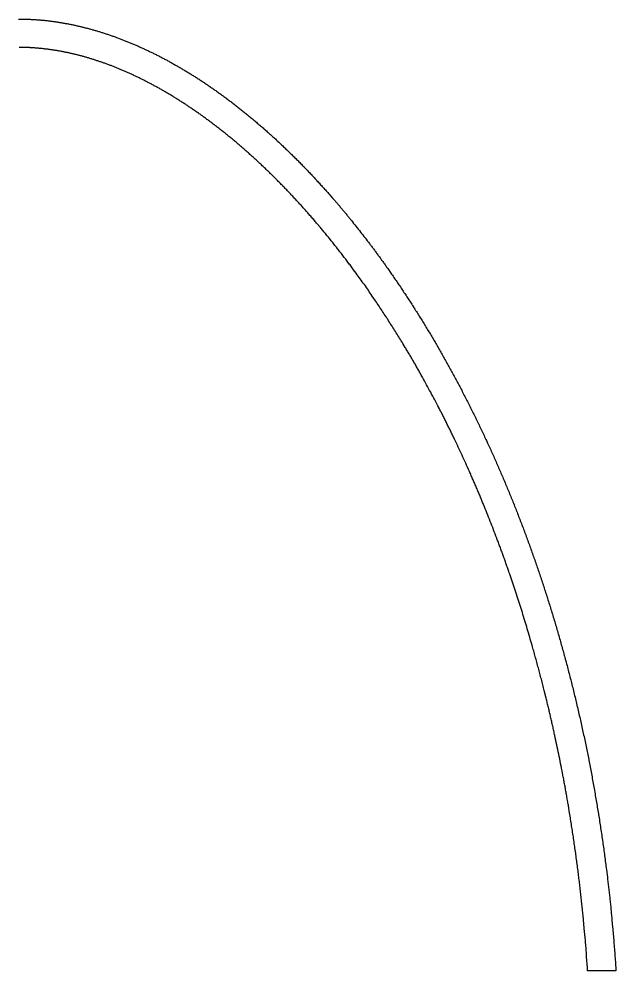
# Model space of a CAD drawing. Extents: x -7325 to -371, y -3238 to 133.
# Drawn here: x -2847 to -2691.4, y -303.9 to -55.8 of the extents above; entities that cross this region are included whole.
import ezdxf

# ---------------------------------------------------------------- set-up
doc = ezdxf.new("R2010")
doc.units = 0
doc.header["$MEASUREMENT"] = 0
doc.layers.add('NAILERS', color=7, linetype='CONTINUOUS')

msp = doc.modelspace()

# ---------------------------------------------------------------- linework, layer by layer
at = {"layer": 'NAILERS'}
msp.add_lwpolyline([(-2847.14, -55.78), (-2846.9, -55.78), (-2846.67, -55.78), (-2846.43, -55.78), (-2846.2, -55.78), (-2845.96, -55.79), (-2845.73, -55.79), (-2845.49, -55.8), (-2845.3, -55.8), (-2845.08, -55.81), (-2844.87, -55.82), (-2844.66, -55.82), (-2844.45, -55.83), (-2844.24, -55.84), (-2844.03, -55.85), (-2843.81, -55.86), (-2843.6, -55.87), (-2843.39, -55.88), (-2843.18, -55.89), (-2842.97, -55.91), (-2842.76, -55.92), (-2842.55, -55.93), (-2842.34, -55.95), (-2842.12, -55.97), (-2841.91, -55.98), (-2841.7, -56), (-2841.49, -56.02), (-2841.28, -56.03), (-2841.07, -56.05), (-2840.86, -56.07), (-2840.65, -56.09), (-2840.44, -56.11), (-2840.23, -56.14), (-2840.02, -56.16), (-2839.81, -56.18), (-2839.6, -56.2), (-2839.39, -56.23), (-2839.18, -56.25), (-2838.97, -56.28), (-2838.76, -56.3), (-2838.55, -56.33), (-2838.52, -56.33), (-2838.31, -56.36), (-2838.1, -56.39), (-2837.89, -56.42), (-2837.67, -56.45), (-2837.46, -56.48), (-2837.25, -56.51), (-2837.04, -56.54), (-2836.83, -56.58), (-2836.61, -56.61), (-2836.4, -56.64), (-2836.19, -56.68), (-2835.98, -56.71), (-2835.77, -56.75), (-2835.56, -56.78), (-2835.35, -56.82), (-2835.14, -56.86), (-2835.11, -56.86), (-2834.9, -56.9), (-2834.68, -56.94), (-2834.47, -56.98), (-2834.26, -57.02), (-2834.04, -57.06), (-2833.83, -57.1), (-2833.62, -57.15), (-2833.4, -57.19), (-2833.19, -57.23), (-2832.98, -57.28), (-2832.76, -57.32), (-2832.55, -57.37), (-2832.34, -57.41), (-2832.13, -57.46), (-2831.92, -57.51), (-2831.7, -57.56), (-2831.68, -57.56), (-2831.46, -57.61), (-2831.25, -57.66), (-2831.03, -57.71), (-2830.82, -57.76), (-2830.6, -57.81), (-2830.39, -57.87), (-2830.17, -57.92), (-2829.96, -57.97), (-2829.75, -58.03), (-2829.53, -58.08), (-2829.32, -58.14), (-2829.1, -58.19), (-2828.89, -58.25), (-2828.68, -58.31), (-2828.47, -58.37), (-2828.25, -58.42), (-2828.22, -58.43), (-2828.01, -58.49), (-2827.79, -58.55), (-2827.58, -58.61), (-2827.36, -58.68), (-2827.15, -58.74), (-2826.93, -58.8), (-2826.71, -58.86), (-2826.5, -58.93), (-2826.28, -58.99), (-2826.07, -59.06), (-2825.86, -59.12), (-2825.64, -59.19), (-2825.43, -59.26), (-2825.21, -59.33), (-2825, -59.39), (-2824.79, -59.46), (-2824.76, -59.47), (-2824.54, -59.54), (-2824.32, -59.61), (-2824.11, -59.68), (-2823.89, -59.76), (-2823.67, -59.83), (-2823.46, -59.9), (-2823.24, -59.98), (-2823.03, -60.05), (-2822.81, -60.13), (-2822.59, -60.2), (-2822.38, -60.28), (-2822.16, -60.35), (-2821.95, -60.43), (-2821.74, -60.51), (-2821.52, -60.59), (-2821.31, -60.67), (-2821.28, -60.68), (-2821.06, -60.76), (-2820.84, -60.84), (-2820.62, -60.92), (-2820.41, -61.01), (-2820.19, -61.09), (-2819.97, -61.17), (-2819.76, -61.26), (-2819.54, -61.34), (-2819.32, -61.43), (-2819.11, -61.51), (-2818.89, -61.6), (-2818.68, -61.69), (-2818.46, -61.77), (-2818.25, -61.86), (-2818.03, -61.95), (-2817.82, -62.04), (-2817.79, -62.05), (-2817.57, -62.14), (-2817.35, -62.23), (-2817.13, -62.33), (-2816.91, -62.42), (-2816.7, -62.51), (-2816.48, -62.61), (-2816.26, -62.7), (-2816.05, -62.8), (-2815.83, -62.89), (-2815.61, -62.99), (-2815.4, -63.08), (-2815.18, -63.18), (-2814.96, -63.28), (-2814.75, -63.38), (-2814.53, -63.48), (-2814.32, -63.57), (-2814.29, -63.59), (-2814.07, -63.69), (-2813.85, -63.79), (-2813.63, -63.9), (-2813.41, -64), (-2813.2, -64.1), (-2812.98, -64.21), (-2812.76, -64.31), (-2812.54, -64.42), (-2812.33, -64.52), (-2812.11, -64.63), (-2811.9, -64.73), (-2811.68, -64.84), (-2811.46, -64.95), (-2811.25, -65.06), (-2811.03, -65.16), (-2810.82, -65.27), (-2810.78, -65.29), (-2810.57, -65.4), (-2810.35, -65.51), (-2810.13, -65.63), (-2809.91, -65.74), (-2809.69, -65.85), (-2809.48, -65.97), (-2809.26, -66.08), (-2809.04, -66.2), (-2808.82, -66.31), (-2808.61, -66.43), (-2808.39, -66.54), (-2808.18, -66.66), (-2807.96, -66.78), (-2807.74, -66.9), (-2807.53, -67.01), (-2807.31, -67.13), (-2807.28, -67.15), (-2807.06, -67.27), (-2806.84, -67.4), (-2806.62, -67.52), (-2806.41, -67.64), (-2806.19, -67.76), (-2805.97, -67.89), (-2805.75, -68.01), (-2805.54, -68.14), (-2805.32, -68.26), (-2805.1, -68.39), (-2804.89, -68.51), (-2804.67, -68.64), (-2804.46, -68.77), (-2804.24, -68.9), (-2804.03, -69.02), (-2803.81, -69.15), (-2803.78, -69.17), (-2803.56, -69.3), (-2803.34, -69.44), (-2803.12, -69.57), (-2802.9, -69.7), (-2802.69, -69.84), (-2802.47, -69.97), (-2802.25, -70.1), (-2802.04, -70.24), (-2801.82, -70.37), (-2801.6, -70.51), (-2801.39, -70.64), (-2801.17, -70.78), (-2800.96, -70.92), (-2800.74, -71.06), (-2800.53, -71.19), (-2800.31, -71.33), (-2800.28, -71.35), (-2800.06, -71.49), (-2799.84, -71.64), (-2799.62, -71.78), (-2799.41, -71.92), (-2799.19, -72.06), (-2798.97, -72.21), (-2798.75, -72.35), (-2798.54, -72.5), (-2798.32, -72.64), (-2798.11, -72.79), (-2797.89, -72.93), (-2797.68, -73.08), (-2797.46, -73.22), (-2797.25, -73.37), (-2797.03, -73.52), (-2796.82, -73.67), (-2796.78, -73.69), (-2796.57, -73.84), (-2796.35, -73.99), (-2796.13, -74.14), (-2795.91, -74.3), (-2795.7, -74.45), (-2795.48, -74.6), (-2795.27, -74.75), (-2795.05, -74.91), (-2794.83, -75.06), (-2794.62, -75.22), (-2794.4, -75.37), (-2794.19, -75.53), (-2793.97, -75.69), (-2793.76, -75.84), (-2793.55, -76), (-2793.33, -76.16), (-2793.3, -76.18), (-2793.08, -76.34), (-2792.87, -76.5), (-2792.65, -76.66), (-2792.43, -76.83), (-2792.22, -76.99), (-2792, -77.15), (-2791.79, -77.31), (-2791.57, -77.48), (-2791.36, -77.64), (-2791.14, -77.8), (-2790.93, -77.97), (-2790.71, -78.13), (-2790.5, -78.3), (-2790.29, -78.47), (-2790.07, -78.63), (-2789.86, -78.8), (-2789.83, -78.82), (-2789.61, -78.99), (-2789.4, -79.17), (-2789.18, -79.34), (-2788.96, -79.51), (-2788.75, -79.68), (-2788.53, -79.85), (-2788.32, -80.02), (-2788.11, -80.2), (-2787.89, -80.37), (-2787.68, -80.54), (-2787.46, -80.72), (-2787.25, -80.89), (-2787.04, -81.07), (-2786.83, -81.24), (-2786.61, -81.42), (-2786.4, -81.59), (-2786.37, -81.62), (-2786.16, -81.8), (-2785.94, -81.98), (-2785.73, -82.16), (-2785.51, -82.34), (-2785.3, -82.52), (-2785.08, -82.7), (-2784.87, -82.89), (-2784.66, -83.07), (-2784.44, -83.25), (-2784.23, -83.43), (-2784.02, -83.62), (-2783.81, -83.8), (-2783.59, -83.99), (-2783.38, -84.17), (-2783.17, -84.36), (-2782.96, -84.54), (-2782.93, -84.57), (-2782.72, -84.76), (-2782.5, -84.95), (-2782.29, -85.14), (-2782.08, -85.33), (-2781.86, -85.52), (-2781.65, -85.71), (-2781.44, -85.9), (-2781.23, -86.09), (-2781.01, -86.28), (-2780.8, -86.47), (-2780.59, -86.67), (-2780.38, -86.86), (-2780.17, -87.05), (-2779.96, -87.25), (-2779.75, -87.44), (-2779.54, -87.63), (-2779.51, -87.66), (-2779.3, -87.86), (-2779.09, -88.06), (-2778.87, -88.26), (-2778.66, -88.46), (-2778.45, -88.66), (-2778.24, -88.86), (-2778.03, -89.06), (-2777.82, -89.26), (-2777.61, -89.46), (-2777.4, -89.66), (-2777.19, -89.86), (-2776.98, -90.07), (-2776.77, -90.27), (-2776.56, -90.47), (-2776.35, -90.67), (-2776.14, -90.88), (-2776.11, -90.91), (-2775.9, -91.11), (-2775.69, -91.32), (-2775.48, -91.53), (-2775.27, -91.74), (-2775.06, -91.95), (-2774.85, -92.16), (-2774.64, -92.37), (-2774.43, -92.57), (-2774.22, -92.78), (-2774.01, -93), (-2773.81, -93.21), (-2773.6, -93.42), (-2773.39, -93.63), (-2773.18, -93.84), (-2772.98, -94.05), (-2772.77, -94.26), (-2772.74, -94.29), (-2772.53, -94.51), (-2772.32, -94.73), (-2772.11, -94.94), (-2771.91, -95.16), (-2771.7, -95.38), (-2771.49, -95.6), (-2771.28, -95.82), (-2771.07, -96.04), (-2770.87, -96.25), (-2770.66, -96.47), (-2770.45, -96.69), (-2770.25, -96.91), (-2770.04, -97.13), (-2769.84, -97.35), (-2769.63, -97.58), (-2769.43, -97.8), (-2769.4, -97.83), (-2769.19, -98.05), (-2768.98, -98.28), (-2768.78, -98.5), (-2768.57, -98.73), (-2768.36, -98.96), (-2768.16, -99.18), (-2767.95, -99.41), (-2767.75, -99.64), (-2767.54, -99.87), (-2767.34, -100.1), (-2767.13, -100.32), (-2766.93, -100.55), (-2766.72, -100.78), (-2766.52, -101.01), (-2766.32, -101.24), (-2766.12, -101.47), (-2765.24, -102.46), (-2765.09, -102.64), (-2764.93, -102.82), (-2764.78, -103), (-2764.62, -103.17), (-2764.47, -103.35), (-2764.31, -103.53), (-2764.16, -103.71), (-2764.01, -103.89), (-2763.85, -104.07), (-2763.7, -104.25), (-2763.55, -104.42), (-2763.39, -104.6), (-2763.24, -104.78), (-2763.09, -104.96), (-2762.94, -105.14), (-2762.78, -105.32), (-2762.63, -105.51), (-2762.48, -105.69), (-2762.33, -105.87), (-2762.18, -106.05), (-2762.03, -106.23), (-2761.88, -106.41), (-2761.73, -106.59), (-2761.58, -106.78), (-2761.43, -106.96), (-2761.28, -107.14), (-2761.13, -107.33), (-2760.98, -107.51), (-2760.84, -107.69), (-2760.69, -107.88), (-2760.54, -108.06), (-2760.39, -108.24), (-2760.35, -108.29), (-2760.05, -108.67), (-2759.76, -109.04), (-2759.46, -109.42), (-2759.16, -109.79), (-2758.86, -110.17), (-2758.57, -110.55), (-2758.27, -110.92), (-2757.97, -111.3), (-2757.68, -111.68), (-2757.38, -112.06), (-2757.09, -112.43), (-2756.8, -112.81), (-2756.5, -113.19), (-2756.21, -113.57), (-2755.92, -113.95), (-2755.63, -114.33), (-2755.55, -114.43), (-2755.4, -114.63), (-2755.25, -114.83), (-2755.1, -115.02), (-2754.95, -115.22), (-2754.8, -115.42), (-2754.65, -115.62), (-2754.51, -115.81), (-2754.36, -116.01), (-2754.21, -116.21), (-2754.06, -116.41), (-2753.91, -116.61), (-2753.77, -116.81), (-2753.62, -117.01), (-2753.47, -117.21), (-2753.33, -117.41), (-2753.18, -117.6), (-2753.04, -117.8), (-2752.89, -118.01), (-2752.75, -118.21), (-2752.6, -118.41), (-2752.46, -118.61), (-2752.31, -118.81), (-2752.17, -119.01), (-2752.02, -119.21), (-2751.88, -119.41), (-2751.74, -119.61), (-2751.59, -119.82), (-2751.45, -120.02), (-2751.31, -120.22), (-2751.17, -120.42), (-2751.02, -120.62), (-2750.88, -120.83), (-2750.06, -122.01), (-2749.86, -122.29), (-2749.67, -122.57), (-2749.48, -122.84), (-2749.29, -123.12), (-2749.09, -123.4), (-2748.9, -123.68), (-2748.71, -123.96), (-2748.52, -124.24), (-2748.33, -124.51), (-2748.14, -124.79), (-2747.95, -125.07), (-2747.76, -125.35), (-2747.58, -125.63), (-2747.39, -125.91), (-2747.2, -126.19), (-2747.01, -126.48), (-2746.82, -126.76), (-2746.64, -127.04), (-2746.45, -127.32), (-2746.27, -127.6), (-2746.08, -127.88), (-2745.89, -128.17), (-2745.71, -128.45), (-2745.52, -128.73), (-2745.34, -129.01), (-2745.16, -129.3), (-2744.97, -129.58), (-2744.79, -129.86), (-2744.61, -130.15), (-2744.42, -130.43), (-2744.24, -130.72), (-2744.06, -131), (-2743.97, -131.14), (-2743.79, -131.43), (-2743.6, -131.73), (-2743.41, -132.02), (-2743.23, -132.32), (-2743.04, -132.61), (-2742.86, -132.9), (-2742.67, -133.2), (-2742.49, -133.49), (-2742.31, -133.79), (-2742.12, -134.09), (-2741.94, -134.38), (-2741.76, -134.68), (-2741.58, -134.97), (-2741.39, -135.27), (-2741.21, -135.57), (-2741.03, -135.86), (-2740.85, -136.16), (-2740.67, -136.46), (-2740.49, -136.76), (-2740.31, -137.05), (-2740.13, -137.35), (-2739.95, -137.65), (-2739.77, -137.95), (-2739.6, -138.25), (-2739.42, -138.55), (-2739.24, -138.85), (-2739.06, -139.15), (-2738.89, -139.45), (-2738.71, -139.75), (-2738.54, -140.05), (-2738.36, -140.35), (-2738.19, -140.65), (-2738.1, -140.79), (-2737.92, -141.1), (-2737.75, -141.41), (-2737.57, -141.72), (-2737.39, -142.03), (-2737.21, -142.34), (-2737.03, -142.65), (-2736.85, -142.96), (-2736.68, -143.27), (-2736.5, -143.58), (-2736.32, -143.89), (-2736.15, -144.2), (-2735.97, -144.52), (-2735.8, -144.83), (-2735.62, -145.14), (-2735.45, -145.45), (-2735.28, -145.77), (-2735.1, -146.08), (-2734.93, -146.39), (-2734.76, -146.71), (-2734.58, -147.02), (-2734.41, -147.33), (-2734.24, -147.65), (-2734.07, -147.96), (-2733.9, -148.28), (-2733.73, -148.59), (-2733.56, -148.91), (-2733.39, -149.22), (-2733.22, -149.54), (-2733.05, -149.85), (-2732.88, -150.17), (-2732.71, -150.49), (-2732.54, -150.8), (-2732.47, -150.94), (-2732.3, -151.27), (-2732.13, -151.59), (-2731.95, -151.92), (-2731.78, -152.25), (-2731.61, -152.57), (-2731.44, -152.9), (-2731.27, -153.22), (-2731.1, -153.55), (-2730.94, -153.88), (-2730.77, -154.2), (-2730.6, -154.53), (-2730.43, -154.86), (-2730.26, -155.19), (-2730.1, -155.52), (-2729.93, -155.84), (-2729.76, -156.17), (-2729.6, -156.5), (-2729.43, -156.83), (-2729.27, -157.16), (-2729.1, -157.49), (-2728.94, -157.82), (-2728.78, -158.15), (-2728.61, -158.48), (-2728.45, -158.8), (-2728.29, -159.14), (-2728.12, -159.47), (-2727.96, -159.8), (-2727.8, -160.13), (-2727.64, -160.46), (-2727.48, -160.79), (-2727.32, -161.12), (-2727.16, -161.45), (-2727.09, -161.59), (-2726.93, -161.93), (-2726.76, -162.27), (-2726.6, -162.62), (-2726.44, -162.96), (-2726.28, -163.3), (-2726.12, -163.64), (-2725.95, -163.98), (-2725.79, -164.32), (-2725.63, -164.67), (-2725.47, -165.01), (-2725.31, -165.35), (-2725.15, -165.69), (-2725, -166.04), (-2724.84, -166.38), (-2724.68, -166.72), (-2724.52, -167.06), (-2724.36, -167.41), (-2724.21, -167.75), (-2724.05, -168.1), (-2723.89, -168.44), (-2723.74, -168.78), (-2723.58, -169.13), (-2723.43, -169.47), (-2723.27, -169.82), (-2723.12, -170.16), (-2722.97, -170.51), (-2722.81, -170.85), (-2722.66, -171.2), (-2722.51, -171.55), (-2722.36, -171.89), (-2722.21, -172.24), (-2722.05, -172.58), (-2721.99, -172.73), (-2721.84, -173.08), (-2721.68, -173.44), (-2721.53, -173.79), (-2721.38, -174.15), (-2721.22, -174.51), (-2721.07, -174.86), (-2720.92, -175.22), (-2720.77, -175.58), (-2720.62, -175.93), (-2720.46, -176.29), (-2720.31, -176.65), (-2720.16, -177), (-2720.01, -177.36), (-2719.87, -177.72), (-2719.72, -178.08), (-2719.57, -178.43), (-2719.42, -178.79), (-2719.27, -179.15), (-2719.13, -179.51), (-2718.98, -179.87), (-2718.83, -180.23), (-2718.69, -180.59), (-2718.54, -180.95), (-2718.4, -181.31), (-2718.25, -181.66), (-2718.11, -182.02), (-2717.96, -182.38), (-2717.82, -182.74), (-2717.68, -183.1), (-2717.53, -183.47), (-2717.39, -183.83), (-2717.25, -184.19), (-2717.19, -184.33), (-2717.05, -184.7), (-2716.9, -185.07), (-2716.76, -185.44), (-2716.62, -185.81), (-2716.47, -186.18), (-2716.33, -186.55), (-2716.19, -186.92), (-2716.05, -187.29), (-2715.9, -187.67), (-2715.76, -188.04), (-2715.62, -188.41), (-2715.48, -188.78), (-2715.34, -189.15), (-2715.2, -189.52), (-2715.06, -189.9), (-2714.93, -190.27), (-2714.79, -190.64), (-2714.65, -191.01), (-2714.51, -191.39), (-2714.38, -191.76), (-2714.24, -192.13), (-2714.1, -192.51), (-2713.97, -192.88), (-2713.83, -193.25), (-2713.7, -193.63), (-2713.56, -194), (-2713.43, -194.37), (-2713.3, -194.75), (-2713.16, -195.12), (-2713.03, -195.5), (-2712.9, -195.87), (-2712.77, -196.25), (-2712.72, -196.39), (-2712.58, -196.78), (-2712.45, -197.16), (-2712.32, -197.54), (-2712.18, -197.93), (-2712.05, -198.31), (-2711.92, -198.7), (-2711.79, -199.08), (-2711.65, -199.47), (-2711.52, -199.85), (-2711.39, -200.24), (-2711.26, -200.62), (-2711.13, -201.01), (-2711, -201.4), (-2710.87, -201.78), (-2710.75, -202.17), (-2710.62, -202.55), (-2710.49, -202.94), (-2710.36, -203.33), (-2710.24, -203.71), (-2710.11, -204.1), (-2709.99, -204.49), (-2709.86, -204.87), (-2709.73, -205.26), (-2709.61, -205.65), (-2709.49, -206.04), (-2709.36, -206.42), (-2709.24, -206.81), (-2709.12, -207.2), (-2708.99, -207.59), (-2708.87, -207.98), (-2708.75, -208.37), (-2708.63, -208.75), (-2708.59, -208.9), (-2708.46, -209.3), (-2708.34, -209.69), (-2708.22, -210.09), (-2708.1, -210.49), (-2707.97, -210.89), (-2707.85, -211.29), (-2707.73, -211.69), (-2707.61, -212.09), (-2707.49, -212.48), (-2707.37, -212.88), (-2707.25, -213.28), (-2707.14, -213.68), (-2707.02, -214.08), (-2706.9, -214.48), (-2706.78, -214.88), (-2706.67, -215.28), (-2706.55, -215.68), (-2706.43, -216.08), (-2706.32, -216.48), (-2706.2, -216.88), (-2706.09, -217.28), (-2705.98, -217.68), (-2705.86, -218.08), (-2705.75, -218.48), (-2705.64, -218.88), (-2705.52, -219.28), (-2705.41, -219.68), (-2705.3, -220.09), (-2705.19, -220.49), (-2705.08, -220.89), (-2704.97, -221.29), (-2704.86, -221.69), (-2704.82, -221.84), (-2704.71, -222.25), (-2704.6, -222.66), (-2704.49, -223.07), (-2704.38, -223.48), (-2704.27, -223.9), (-2704.16, -224.31), (-2704.05, -224.72), (-2703.94, -225.13), (-2703.83, -225.54), (-2703.73, -225.96), (-2703.62, -226.37), (-2703.51, -226.78), (-2703.41, -227.19), (-2703.3, -227.61), (-2703.2, -228.02), (-2703.09, -228.43), (-2702.99, -228.84), (-2702.88, -229.26), (-2702.78, -229.67), (-2702.68, -230.08), (-2702.58, -230.5), (-2702.47, -230.91), (-2702.37, -231.32), (-2702.27, -231.74), (-2702.17, -232.15), (-2702.07, -232.57), (-2701.97, -232.98), (-2701.87, -233.39), (-2701.77, -233.81), (-2701.67, -234.22), (-2701.58, -234.64), (-2701.48, -235.05), (-2701.45, -235.2), (-2701.35, -235.62), (-2701.25, -236.05), (-2701.15, -236.47), (-2701.05, -236.9), (-2700.95, -237.32), (-2700.86, -237.75), (-2700.76, -238.17), (-2700.67, -238.59), (-2700.57, -239.02), (-2700.48, -239.44), (-2700.38, -239.87), (-2700.29, -240.3), (-2700.19, -240.72), (-2700.1, -241.15), (-2700.01, -241.57), (-2699.92, -242), (-2699.83, -242.42), (-2699.73, -242.85), (-2699.64, -243.27), (-2699.55, -243.7), (-2699.46, -244.13), (-2699.38, -244.55), (-2699.29, -244.98), (-2699.2, -245.4), (-2699.11, -245.83), (-2699.02, -246.26), (-2698.94, -246.68), (-2698.85, -247.11), (-2698.76, -247.54), (-2698.68, -247.97), (-2698.59, -248.39), (-2698.51, -248.82), (-2698.48, -248.97), (-2698.39, -249.41), (-2698.31, -249.84), (-2698.22, -250.28), (-2698.14, -250.72), (-2698.06, -251.15), (-2697.97, -251.59), (-2697.89, -252.03), (-2697.81, -252.46), (-2697.73, -252.9), (-2697.64, -253.34), (-2697.56, -253.78), (-2697.48, -254.21), (-2697.4, -254.65), (-2697.32, -255.09), (-2697.24, -255.53), (-2697.17, -255.96), (-2697.09, -256.4), (-2697.01, -256.84), (-2696.93, -257.28), (-2696.86, -257.72), (-2696.78, -258.15), (-2696.7, -258.59), (-2696.63, -259.03), (-2696.55, -259.47), (-2696.48, -259.91), (-2696.41, -260.35), (-2696.33, -260.79), (-2696.26, -261.23), (-2696.19, -261.66), (-2696.12, -262.1), (-2696.04, -262.54), (-2695.97, -262.98), (-2695.95, -263.13), (-2695.88, -263.58), (-2695.81, -264.03), (-2695.73, -264.48), (-2695.66, -264.93), (-2695.59, -265.38), (-2695.52, -265.83), (-2695.46, -266.28), (-2695.39, -266.72), (-2695.32, -267.17), (-2695.25, -267.62), (-2695.18, -268.07), (-2695.12, -268.52), (-2695.05, -268.97), (-2694.99, -269.42), (-2694.92, -269.87), (-2694.86, -270.32), (-2694.79, -270.77), (-2694.73, -271.22), (-2694.67, -271.67), (-2694.6, -272.12), (-2694.54, -272.57), (-2694.48, -273.02), (-2694.42, -273.47), (-2694.36, -273.92), (-2694.3, -274.37), (-2694.24, -274.82), (-2694.18, -275.27), (-2694.12, -275.72), (-2694.06, -276.17), (-2694, -276.63), (-2693.95, -277.08), (-2693.89, -277.53), (-2693.65, -279.44), (-2693.61, -279.79), (-2693.57, -280.14), (-2693.52, -280.49), (-2693.48, -280.84), (-2693.44, -281.19), (-2693.4, -281.54), (-2693.35, -281.89), (-2693.31, -282.24), (-2693.27, -282.59), (-2693.23, -282.95), (-2693.19, -283.3), (-2693.15, -283.65), (-2693.11, -284), (-2693.08, -284.35), (-2693.04, -284.7), (-2693, -285.05), (-2692.96, -285.4), (-2692.92, -285.76), (-2692.89, -286.11), (-2692.85, -286.46), (-2692.81, -286.81), (-2692.78, -287.16), (-2692.74, -287.51), (-2692.71, -287.87), (-2692.67, -288.22), (-2692.64, -288.57), (-2692.61, -288.92), (-2692.57, -289.27), (-2692.54, -289.62), (-2692.51, -289.98), (-2692.48, -290.33), (-2692.44, -290.68), (-2692.28, -292.52), (-2692.24, -292.99), (-2692.19, -293.47), (-2692.15, -293.94), (-2692.11, -294.42), (-2692.07, -294.89), (-2692.03, -295.37), (-2691.99, -295.84), (-2691.95, -296.32), (-2691.92, -296.79), (-2691.88, -297.26), (-2691.84, -297.74), (-2691.8, -298.21), (-2691.77, -298.69), (-2691.73, -299.16), (-2691.7, -299.64), (-2691.66, -300.11), (-2691.63, -300.59), (-2691.6, -301.07), (-2691.56, -301.55), (-2691.53, -302.02), (-2691.5, -302.5), (-2691.47, -302.98), (-2691.43, -303.46), (-2691.4, -303.93), (-2698.8, -303.93), (-2698.83, -303.5), (-2698.85, -303.07), (-2699.04, -300.27), (-2699.07, -299.87), (-2699.09, -299.46), (-2699.12, -299.06), (-2699.15, -298.66), (-2699.18, -298.25), (-2699.21, -297.85), (-2699.24, -297.45), (-2699.28, -297.04), (-2699.31, -296.64), (-2699.34, -296.24), (-2699.38, -295.83), (-2699.41, -295.43), (-2699.45, -295.03), (-2699.48, -294.62), (-2699.52, -294.22), (-2699.56, -293.82), (-2699.86, -290.62), (-2699.9, -290.22), (-2699.94, -289.82), (-2699.98, -289.42), (-2700.02, -289.02), (-2700.06, -288.62), (-2700.1, -288.22), (-2700.14, -287.82), (-2700.18, -287.42), (-2700.22, -287.02), (-2700.26, -286.62), (-2700.3, -286.22), (-2700.35, -285.81), (-2700.39, -285.41), (-2700.43, -285.01), (-2700.48, -284.61), (-2700.52, -284.21), (-2700.57, -283.81), (-2700.61, -283.41), (-2700.66, -283.01), (-2700.7, -282.61), (-2700.75, -282.21), (-2700.8, -281.81), (-2700.84, -281.41), (-2700.89, -281.01), (-2700.94, -280.61), (-2700.99, -280.21), (-2701.04, -279.81), (-2701.09, -279.41), (-2701.14, -279.01), (-2701.19, -278.61), (-2701.24, -278.21), (-2701.29, -277.81), (-2701.34, -277.38), (-2701.4, -276.96), (-2701.45, -276.54), (-2701.51, -276.12), (-2701.56, -275.7), (-2701.62, -275.28), (-2701.67, -274.87), (-2701.73, -274.45), (-2701.79, -274.03), (-2701.84, -273.61), (-2701.9, -273.19), (-2701.96, -272.77), (-2702.02, -272.35), (-2702.08, -271.94), (-2702.14, -271.52), (-2702.2, -271.1), (-2702.26, -270.68), (-2702.32, -270.26), (-2702.38, -269.85), (-2702.44, -269.43), (-2702.5, -269.01), (-2702.57, -268.59), (-2702.63, -268.17), (-2702.69, -267.76), (-2702.76, -267.34), (-2702.82, -266.92), (-2702.89, -266.5), (-2702.95, -266.09), (-2703.02, -265.67), (-2703.08, -265.25), (-2703.15, -264.83), (-2703.21, -264.42), (-2703.28, -264), (-2703.56, -262.3), (-2703.61, -261.98), (-2703.66, -261.67), (-2703.71, -261.36), (-2703.76, -261.05), (-2703.81, -260.74), (-2703.86, -260.43), (-2703.92, -260.12), (-2703.97, -259.81), (-2704.02, -259.5), (-2704.08, -259.19), (-2704.13, -258.88), (-2704.18, -258.57), (-2704.24, -258.26), (-2704.29, -257.95), (-2704.35, -257.64), (-2704.4, -257.33), (-2704.46, -257.02), (-2704.51, -256.71), (-2704.57, -256.4), (-2704.63, -256.09), (-2704.68, -255.79), (-2704.74, -255.48), (-2704.8, -255.17), (-2704.86, -254.86), (-2704.91, -254.55), (-2704.97, -254.24), (-2705.03, -253.93), (-2705.09, -253.62), (-2705.15, -253.31), (-2705.21, -253), (-2705.27, -252.69), (-2705.33, -252.39), (-2705.34, -252.34), (-2705.46, -251.72), (-2705.58, -251.11), (-2705.7, -250.5), (-2705.83, -249.89), (-2705.95, -249.28), (-2706.07, -248.67), (-2706.2, -248.06), (-2706.32, -247.45), (-2706.45, -246.84), (-2706.57, -246.23), (-2706.7, -245.62), (-2706.83, -245.01), (-2706.95, -244.4), (-2707.08, -243.79), (-2707.21, -243.18), (-2707.34, -242.57), (-2707.41, -242.27), (-2707.47, -241.96), (-2707.54, -241.66), (-2707.6, -241.35), (-2707.67, -241.05), (-2707.74, -240.75), (-2707.8, -240.44), (-2707.87, -240.14), (-2707.94, -239.83), (-2708.01, -239.53), (-2708.08, -239.23), (-2708.15, -238.92), (-2708.21, -238.62), (-2708.28, -238.32), (-2708.35, -238.01), (-2708.42, -237.71), (-2708.49, -237.4), (-2708.57, -237.1), (-2708.64, -236.8), (-2708.71, -236.5), (-2708.78, -236.19), (-2708.85, -235.89), (-2708.92, -235.59), (-2709, -235.28), (-2709.07, -234.98), (-2709.14, -234.68), (-2709.22, -234.38), (-2709.29, -234.07), (-2709.36, -233.77), (-2709.44, -233.47), (-2709.51, -233.17), (-2709.59, -232.86), (-2710.09, -230.84), (-2710.19, -230.47), (-2710.28, -230.1), (-2710.37, -229.73), (-2710.47, -229.36), (-2710.56, -228.99), (-2710.66, -228.62), (-2710.75, -228.25), (-2710.85, -227.88), (-2710.94, -227.51), (-2711.04, -227.14), (-2711.14, -226.77), (-2711.23, -226.4), (-2711.33, -226.03), (-2711.43, -225.66), (-2711.53, -225.29), (-2711.63, -224.92), (-2711.73, -224.55), (-2711.83, -224.18), (-2711.93, -223.82), (-2712.03, -223.45), (-2712.13, -223.08), (-2712.23, -222.71), (-2712.33, -222.34), (-2712.43, -221.97), (-2712.53, -221.6), (-2712.64, -221.24), (-2712.74, -220.87), (-2712.84, -220.5), (-2712.95, -220.13), (-2713.05, -219.77), (-2713.16, -219.4), (-2713.26, -219.03), (-2713.72, -217.43), (-2713.88, -216.89), (-2714.03, -216.36), (-2714.19, -215.82), (-2714.34, -215.29), (-2714.5, -214.76), (-2714.66, -214.23), (-2714.82, -213.7), (-2714.98, -213.16), (-2715.14, -212.63), (-2715.31, -212.1), (-2715.47, -211.57), (-2715.63, -211.04), (-2715.8, -210.51), (-2715.97, -209.98), (-2716.14, -209.45), (-2716.3, -208.92), (-2716.47, -208.39), (-2716.65, -207.86), (-2716.82, -207.34), (-2716.99, -206.81), (-2717.16, -206.28), (-2717.33, -205.75), (-2717.51, -205.22), (-2717.68, -204.7), (-2717.86, -204.17), (-2718.03, -203.64), (-2718.21, -203.11), (-2718.38, -202.59), (-2718.56, -202.06), (-2718.74, -201.53), (-2718.92, -201.01), (-2719.1, -200.48), (-2719.22, -200.12), (-2719.31, -199.84), (-2719.41, -199.56), (-2719.51, -199.28), (-2719.6, -199), (-2719.7, -198.72), (-2719.8, -198.44), (-2719.9, -198.15), (-2720, -197.87), (-2720.09, -197.59), (-2720.19, -197.31), (-2720.29, -197.03), (-2720.39, -196.75), (-2720.49, -196.47), (-2720.59, -196.19), (-2720.69, -195.91), (-2720.79, -195.63), (-2720.9, -195.35), (-2721, -195.07), (-2721.1, -194.79), (-2721.2, -194.51), (-2721.3, -194.23), (-2721.41, -193.95), (-2721.51, -193.67), (-2721.61, -193.4), (-2721.72, -193.12), (-2721.82, -192.84), (-2721.93, -192.56), (-2722.03, -192.28), (-2722.14, -192), (-2722.24, -191.72), (-2722.35, -191.45), (-2722.45, -191.17), (-2722.48, -191.11), (-2722.69, -190.56), (-2722.9, -190.01), (-2723.11, -189.47), (-2723.32, -188.92), (-2723.53, -188.37), (-2723.75, -187.82), (-2723.96, -187.28), (-2724.17, -186.73), (-2724.39, -186.18), (-2724.61, -185.64), (-2724.82, -185.09), (-2725.04, -184.54), (-2725.26, -184), (-2725.48, -183.45), (-2725.69, -182.91), (-2725.91, -182.36), (-2725.93, -182.33), (-2726.04, -182.06), (-2726.14, -181.79), (-2726.25, -181.52), (-2726.37, -181.25), (-2726.48, -180.98), (-2726.59, -180.71), (-2726.7, -180.44), (-2726.81, -180.17), (-2726.92, -179.91), (-2727.03, -179.64), (-2727.15, -179.37), (-2727.26, -179.1), (-2727.37, -178.83), (-2727.49, -178.56), (-2727.6, -178.29), (-2727.71, -178.02), (-2727.83, -177.76), (-2727.94, -177.49), (-2728.06, -177.22), (-2728.17, -176.95), (-2728.29, -176.68), (-2728.41, -176.42), (-2728.52, -176.15), (-2728.64, -175.88), (-2728.76, -175.62), (-2728.87, -175.35), (-2728.99, -175.08), (-2729.11, -174.82), (-2729.23, -174.55), (-2729.35, -174.28), (-2729.47, -174.02), (-2729.59, -173.75), (-2729.61, -173.69), (-2729.85, -173.17), (-2730.09, -172.64), (-2730.32, -172.12), (-2730.56, -171.59), (-2730.8, -171.07), (-2731.04, -170.55), (-2731.28, -170.03), (-2731.52, -169.5), (-2731.76, -168.98), (-2732, -168.46), (-2732.24, -167.94), (-2732.49, -167.42), (-2732.73, -166.89), (-2732.98, -166.37), (-2733.22, -165.85), (-2733.47, -165.33), (-2733.48, -165.3), (-2733.6, -165.05), (-2733.73, -164.79), (-2733.85, -164.53), (-2733.97, -164.27), (-2734.1, -164.01), (-2734.22, -163.76), (-2734.34, -163.5), (-2734.47, -163.24), (-2734.59, -162.99), (-2734.72, -162.73), (-2734.84, -162.47), (-2734.97, -162.22), (-2735.1, -161.96), (-2735.22, -161.71), (-2735.35, -161.45), (-2735.48, -161.19), (-2735.6, -160.94), (-2735.73, -160.68), (-2735.86, -160.43), (-2735.99, -160.17), (-2736.12, -159.92), (-2736.25, -159.66), (-2736.37, -159.41), (-2736.5, -159.16), (-2736.63, -158.9), (-2736.76, -158.65), (-2736.9, -158.39), (-2737.03, -158.14), (-2737.16, -157.89), (-2737.29, -157.63), (-2737.42, -157.38), (-2737.55, -157.13), (-2737.58, -157.07), (-2737.85, -156.57), (-2738.11, -156.07), (-2738.37, -155.57), (-2738.63, -155.08), (-2738.9, -154.58), (-2739.16, -154.08), (-2739.43, -153.59), (-2739.69, -153.09), (-2739.96, -152.59), (-2740.23, -152.1), (-2740.49, -151.6), (-2740.76, -151.11), (-2741.03, -150.62), (-2741.3, -150.12), (-2741.57, -149.63), (-2741.84, -149.13), (-2741.86, -149.11), (-2741.99, -148.86), (-2742.13, -148.62), (-2742.26, -148.37), (-2742.4, -148.13), (-2742.54, -147.88), (-2742.67, -147.64), (-2742.81, -147.4), (-2742.95, -147.15), (-2743.08, -146.91), (-2743.22, -146.67), (-2743.36, -146.43), (-2743.5, -146.18), (-2743.64, -145.94), (-2743.77, -145.7), (-2743.91, -145.46), (-2744.05, -145.21), (-2744.19, -144.97), (-2744.33, -144.73), (-2744.47, -144.49), (-2744.61, -144.25), (-2744.76, -144.01), (-2744.9, -143.77), (-2745.04, -143.53), (-2745.18, -143.29), (-2745.32, -143.05), (-2745.47, -142.81), (-2745.61, -142.57), (-2745.75, -142.33), (-2745.9, -142.09), (-2746.04, -141.85), (-2746.19, -141.61), (-2746.33, -141.37), (-2746.93, -140.38), (-2747.15, -140.03), (-2747.36, -139.67), (-2747.58, -139.32), (-2747.79, -138.97), (-2748.01, -138.62), (-2748.23, -138.26), (-2748.45, -137.91), (-2748.66, -137.56), (-2748.88, -137.21), (-2749.1, -136.86), (-2749.32, -136.51), (-2749.54, -136.16), (-2749.76, -135.81), (-2749.98, -135.46), (-2750.21, -135.11), (-2750.43, -134.76), (-2750.65, -134.41), (-2750.87, -134.06), (-2751.1, -133.72), (-2751.32, -133.37), (-2751.55, -133.02), (-2751.77, -132.68), (-2752, -132.33), (-2752.23, -131.98), (-2752.45, -131.64), (-2752.68, -131.29), (-2752.91, -130.95), (-2753.14, -130.6), (-2753.37, -130.26), (-2753.6, -129.92), (-2753.83, -129.57), (-2754.06, -129.23), (-2754.91, -127.98), (-2755.16, -127.61), (-2755.42, -127.23), (-2755.68, -126.86), (-2755.93, -126.49), (-2756.19, -126.11), (-2756.45, -125.74), (-2756.71, -125.37), (-2756.97, -125), (-2757.24, -124.63), (-2757.5, -124.26), (-2757.76, -123.89), (-2758.03, -123.52), (-2758.29, -123.16), (-2758.56, -122.79), (-2758.83, -122.43), (-2759.1, -122.06), (-2759.79, -121.12), (-2759.97, -120.87), (-2760.16, -120.62), (-2760.34, -120.38), (-2760.52, -120.13), (-2760.71, -119.88), (-2760.89, -119.64), (-2761.08, -119.39), (-2761.26, -119.15), (-2761.45, -118.9), (-2761.63, -118.66), (-2761.82, -118.41), (-2762, -118.17), (-2762.19, -117.93), (-2762.38, -117.68), (-2762.56, -117.44), (-2762.75, -117.19), (-2762.77, -117.17), (-2762.96, -116.93), (-2763.14, -116.69), (-2763.33, -116.45), (-2763.51, -116.21), (-2763.7, -115.97), (-2763.89, -115.73), (-2764.07, -115.49), (-2764.26, -115.26), (-2764.45, -115.02), (-2764.64, -114.78), (-2764.82, -114.55), (-2765.01, -114.31), (-2765.2, -114.07), (-2765.39, -113.84), (-2765.58, -113.6), (-2765.77, -113.37), (-2765.79, -113.34), (-2765.98, -113.1), (-2766.17, -112.87), (-2766.35, -112.64), (-2766.54, -112.41), (-2766.73, -112.18), (-2766.92, -111.95), (-2767.11, -111.72), (-2767.3, -111.49), (-2767.49, -111.26), (-2767.68, -111.03), (-2767.87, -110.8), (-2768.06, -110.57), (-2768.25, -110.34), (-2768.44, -110.12), (-2768.63, -109.89), (-2768.83, -109.66), (-2768.85, -109.63), (-2769.04, -109.41), (-2769.23, -109.18), (-2769.42, -108.96), (-2769.61, -108.74), (-2769.8, -108.52), (-2769.99, -108.29), (-2770.18, -108.07), (-2770.37, -107.85), (-2770.56, -107.63), (-2770.76, -107.41), (-2770.95, -107.18), (-2771.14, -106.96), (-2771.33, -106.74), (-2771.53, -106.52), (-2771.72, -106.3), (-2771.92, -106.08), (-2771.94, -106.05), (-2772.13, -105.84), (-2772.32, -105.62), (-2772.52, -105.41), (-2772.71, -105.19), (-2772.9, -104.98), (-2773.09, -104.76), (-2773.29, -104.55), (-2773.48, -104.33), (-2773.67, -104.12), (-2773.87, -103.91), (-2774.06, -103.69), (-2774.26, -103.48), (-2774.45, -103.27), (-2774.65, -103.06), (-2774.84, -102.84), (-2775.04, -102.63), (-2775.06, -102.61), (-2775.26, -102.4), (-2775.45, -102.19), (-2775.64, -101.98), (-2775.84, -101.78), (-2776.03, -101.57), (-2776.23, -101.36), (-2776.42, -101.16), (-2776.62, -100.95), (-2776.81, -100.74), (-2777.01, -100.54), (-2777.2, -100.33), (-2777.4, -100.13), (-2777.6, -99.93), (-2777.79, -99.72), (-2777.99, -99.52), (-2778.19, -99.31), (-2778.22, -99.29), (-2778.41, -99.09), (-2778.61, -98.89), (-2778.8, -98.69), (-2779, -98.49), (-2779.19, -98.29), (-2779.39, -98.09), (-2779.58, -97.89), (-2779.78, -97.7), (-2779.98, -97.5), (-2780.18, -97.3), (-2780.37, -97.11), (-2780.57, -96.91), (-2780.77, -96.71), (-2780.97, -96.52), (-2781.17, -96.32), (-2781.37, -96.13), (-2781.39, -96.1), (-2781.59, -95.91), (-2781.79, -95.72), (-2781.98, -95.53), (-2782.18, -95.34), (-2782.38, -95.15), (-2782.58, -94.96), (-2782.77, -94.77), (-2782.97, -94.58), (-2783.17, -94.39), (-2783.37, -94.2), (-2783.57, -94.01), (-2783.77, -93.82), (-2783.97, -93.64), (-2784.17, -93.45), (-2784.37, -93.26), (-2784.57, -93.07), (-2784.6, -93.05), (-2784.79, -92.86), (-2784.99, -92.68), (-2785.19, -92.5), (-2785.39, -92.32), (-2785.59, -92.14), (-2785.78, -91.95), (-2785.98, -91.77), (-2786.18, -91.59), (-2786.38, -91.41), (-2786.58, -91.23), (-2786.78, -91.05), (-2786.98, -90.87), (-2787.18, -90.69), (-2787.39, -90.51), (-2787.59, -90.34), (-2787.79, -90.16), (-2787.82, -90.13), (-2788.02, -89.96), (-2788.22, -89.78), (-2788.41, -89.61), (-2788.61, -89.44), (-2788.81, -89.26), (-2789.01, -89.09), (-2789.21, -88.92), (-2789.41, -88.75), (-2789.61, -88.57), (-2789.82, -88.4), (-2790.02, -88.23), (-2790.22, -88.06), (-2790.42, -87.89), (-2790.62, -87.72), (-2790.83, -87.55), (-2791.03, -87.38), (-2791.06, -87.35), (-2791.26, -87.19), (-2791.46, -87.02), (-2791.66, -86.86), (-2791.86, -86.69), (-2792.06, -86.53), (-2792.26, -86.36), (-2792.46, -86.2), (-2792.66, -86.04), (-2792.86, -85.87), (-2793.06, -85.71), (-2793.27, -85.55), (-2793.47, -85.39), (-2793.67, -85.22), (-2793.88, -85.06), (-2794.08, -84.9), (-2794.28, -84.74), (-2794.31, -84.72), (-2794.51, -84.56), (-2794.71, -84.4), (-2794.91, -84.25), (-2795.12, -84.09), (-2795.32, -83.93), (-2795.52, -83.78), (-2795.72, -83.62), (-2795.92, -83.47), (-2796.12, -83.32), (-2796.33, -83.16), (-2796.53, -83.01), (-2796.73, -82.85), (-2796.94, -82.7), (-2797.14, -82.55), (-2797.35, -82.4), (-2797.55, -82.25), (-2797.58, -82.22), (-2797.78, -82.07), (-2797.98, -81.93), (-2798.18, -81.78), (-2798.39, -81.63), (-2798.59, -81.48), (-2798.79, -81.34), (-2798.99, -81.19), (-2799.19, -81.05), (-2799.4, -80.9), (-2799.6, -80.76), (-2799.8, -80.61), (-2800.01, -80.47), (-2800.21, -80.32), (-2800.42, -80.18), (-2800.62, -80.04), (-2800.83, -79.89), (-2800.86, -79.87), (-2801.06, -79.73), (-2801.26, -79.59), (-2801.46, -79.45), (-2801.66, -79.32), (-2801.87, -79.18), (-2802.07, -79.04), (-2802.27, -78.9), (-2802.48, -78.77), (-2802.68, -78.63), (-2802.88, -78.49), (-2803.09, -78.36), (-2803.29, -78.22), (-2803.49, -78.09), (-2803.7, -77.95), (-2803.9, -77.82), (-2804.11, -77.69), (-2804.14, -77.67), (-2804.34, -77.54), (-2804.55, -77.41), (-2804.75, -77.28), (-2804.95, -77.15), (-2805.15, -77.02), (-2805.35, -76.89), (-2805.56, -76.76), (-2805.76, -76.63), (-2805.96, -76.51), (-2806.17, -76.38), (-2806.37, -76.25), (-2806.58, -76.13), (-2806.78, -76), (-2806.99, -75.88), (-2807.19, -75.75), (-2807.4, -75.63), (-2807.43, -75.61), (-2807.63, -75.49), (-2807.83, -75.37), (-2808.04, -75.25), (-2808.24, -75.13), (-2808.44, -75.01), (-2808.64, -74.89), (-2808.85, -74.77), (-2809.05, -74.65), (-2809.25, -74.53), (-2809.46, -74.42), (-2809.66, -74.3), (-2809.87, -74.18), (-2810.07, -74.07), (-2810.28, -73.95), (-2810.48, -73.84), (-2810.69, -73.72), (-2810.72, -73.7), (-2810.92, -73.59), (-2811.12, -73.48), (-2811.32, -73.37), (-2811.53, -73.26), (-2811.73, -73.15), (-2811.93, -73.04), (-2812.14, -72.93), (-2812.34, -72.82), (-2812.54, -72.71), (-2812.75, -72.6), (-2812.95, -72.5), (-2813.15, -72.39), (-2813.36, -72.28), (-2813.56, -72.18), (-2813.77, -72.07), (-2813.97, -71.96), (-2814.01, -71.95), (-2814.21, -71.85), (-2814.41, -71.74), (-2814.61, -71.64), (-2814.81, -71.54), (-2815.02, -71.44), (-2815.22, -71.34), (-2815.42, -71.24), (-2815.62, -71.14), (-2815.83, -71.04), (-2816.03, -70.94), (-2816.24, -70.84), (-2816.44, -70.75), (-2816.64, -70.65), (-2816.85, -70.55), (-2817.05, -70.46), (-2817.26, -70.36), (-2817.29, -70.35), (-2817.49, -70.25), (-2817.69, -70.16), (-2817.89, -70.07), (-2818.1, -69.98), (-2818.3, -69.89), (-2818.5, -69.79), (-2818.7, -69.7), (-2818.91, -69.61), (-2819.11, -69.53), (-2819.31, -69.44), (-2819.51, -69.35), (-2819.72, -69.26), (-2819.92, -69.17), (-2820.13, -69.09), (-2820.33, -69), (-2820.53, -68.91), (-2820.57, -68.9), (-2820.77, -68.82), (-2820.97, -68.73), (-2821.17, -68.65), (-2821.37, -68.57), (-2821.57, -68.49), (-2821.77, -68.41), (-2821.98, -68.33), (-2822.18, -68.25), (-2822.38, -68.17), (-2822.58, -68.09), (-2822.78, -68.01), (-2822.99, -67.93), (-2823.19, -67.85), (-2823.39, -67.78), (-2823.6, -67.7), (-2823.8, -67.63), (-2823.83, -67.61), (-2824.03, -67.54), (-2824.23, -67.47), (-2824.43, -67.39), (-2824.63, -67.32), (-2824.83, -67.25), (-2825.04, -67.18), (-2825.24, -67.11), (-2825.44, -67.04), (-2825.64, -66.97), (-2825.84, -66.9), (-2826.04, -66.83), (-2826.25, -66.76), (-2826.45, -66.69), (-2826.65, -66.63), (-2826.85, -66.56), (-2827.06, -66.5), (-2827.09, -66.49), (-2827.29, -66.42), (-2827.49, -66.36), (-2827.68, -66.3), (-2827.88, -66.23), (-2828.08, -66.17), (-2828.29, -66.11), (-2828.49, -66.05), (-2828.69, -65.99), (-2828.89, -65.93), (-2829.09, -65.87), (-2829.29, -65.81), (-2829.49, -65.75), (-2829.69, -65.7), (-2829.89, -65.64), (-2830.09, -65.58), (-2830.3, -65.53), (-2830.32, -65.52), (-2830.52, -65.47), (-2830.72, -65.41), (-2830.92, -65.36), (-2831.12, -65.31), (-2831.32, -65.25), (-2831.52, -65.2), (-2831.72, -65.15), (-2831.92, -65.1), (-2832.12, -65.05), (-2832.32, -65), (-2832.52, -64.96), (-2832.72, -64.91), (-2832.92, -64.86), (-2833.12, -64.81), (-2833.32, -64.77), (-2833.52, -64.72), (-2833.54, -64.72), (-2833.74, -64.67), (-2833.94, -64.63), (-2834.14, -64.59), (-2834.34, -64.54), (-2834.53, -64.5), (-2834.73, -64.46), (-2834.93, -64.42), (-2835.13, -64.38), (-2835.33, -64.34), (-2835.53, -64.3), (-2835.72, -64.27), (-2835.92, -64.23), (-2836.12, -64.19), (-2836.32, -64.15), (-2836.52, -64.12), (-2836.72, -64.08), (-2836.74, -64.08), (-2836.94, -64.05), (-2837.14, -64.01), (-2837.33, -63.98), (-2837.53, -63.95), (-2837.73, -63.92), (-2837.92, -63.89), (-2838.12, -63.86), (-2838.32, -63.83), (-2838.52, -63.8), (-2838.71, -63.77), (-2838.91, -63.74), (-2839.11, -63.71), (-2839.31, -63.69), (-2839.5, -63.66), (-2839.7, -63.64), (-2839.9, -63.61), (-2839.92, -63.61), (-2840.12, -63.59), (-2840.31, -63.56), (-2840.51, -63.54), (-2840.7, -63.52), (-2840.9, -63.5), (-2841.09, -63.48), (-2841.29, -63.46), (-2841.48, -63.44), (-2841.68, -63.42), (-2841.87, -63.4), (-2842.07, -63.39), (-2842.27, -63.37), (-2842.46, -63.35), (-2842.66, -63.34), (-2842.85, -63.32), (-2843.05, -63.31), (-2843.45, -63.28), (-2843.6, -63.27), (-2843.74, -63.26), (-2843.89, -63.26), (-2844.04, -63.25), (-2844.18, -63.24), (-2844.33, -63.23), (-2844.47, -63.22), (-2844.62, -63.22), (-2844.77, -63.21), (-2844.91, -63.21), (-2845.06, -63.2), (-2845.21, -63.2), (-2845.35, -63.19), (-2845.5, -63.19), (-2845.64, -63.19), (-2845.79, -63.19), (-2846.08, -63.18), (-2846.37, -63.18), (-2846.67, -63.18), (-2846.96, -63.18)], dxfattribs=at)

doc.saveas('drawing.dxf')
